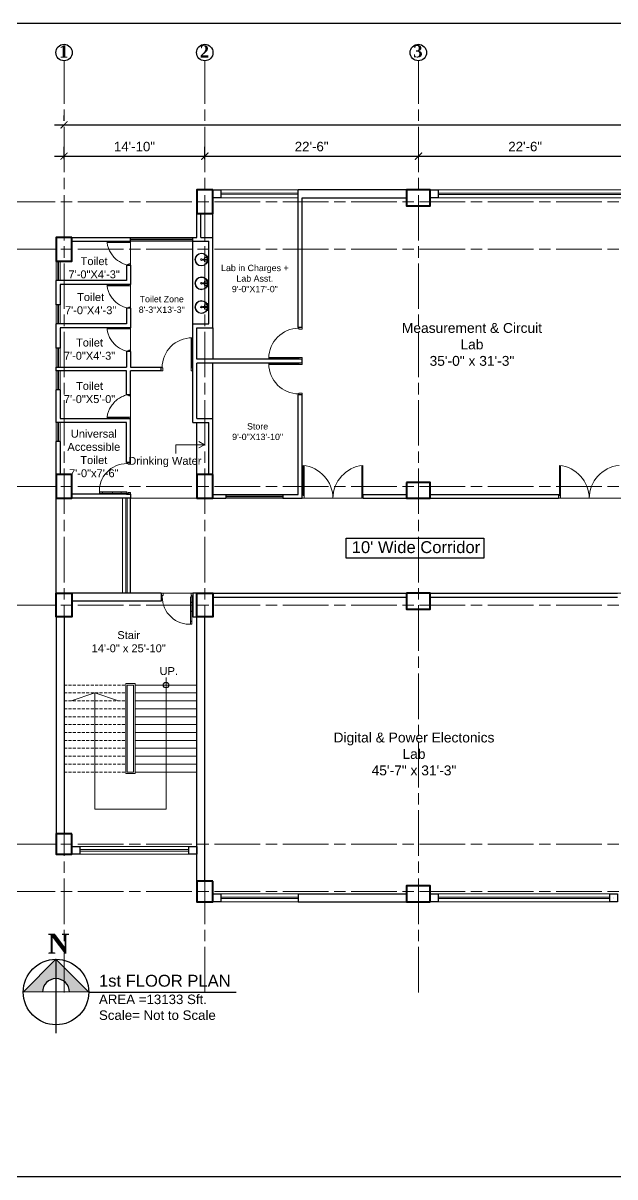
# Model space of a CAD drawing. Header units: inches. Extents: x -12 to 20935469, y -1604 to 24729220.
# Drawn here: x 20924701 to 20925449, y 24721123 to 24722582 of the extents above; entities that cross this region are included whole.
import ezdxf

# ---------------------------------------------------------------- set-up
doc = ezdxf.new("R2010")
doc.units = ezdxf.units.IN
doc.header["$LTSCALE"] = 0.03
doc.header["$MEASUREMENT"] = 0
doc.header["$PDMODE"] = 32
doc.header["$PDSIZE"] = 15
doc.linetypes.add('ACAD_ISO08W100', pattern=[36, 24, -3, 6, -3])
doc.linetypes.add('DASHED2', pattern=[0.375, 0.25, -0.125])
for name, color, linetype, lineweight in [('column', 1, 'Continuous', 40), ('Dim Line', 252, 'Continuous', 13), ('Door', 7, 'Continuous', 18), ('Gas', 21, 'Continuous', 5), ('Glass Line', 252, 'Continuous', 9), ('Grid Line', 252, 'Continuous', 18), ('Low Wall', 7, 'Continuous', 30), ('Main Wall', 7, 'Continuous', 30), ('RAIL', 23, 'Continuous', 13), ('STAIR', 46, 'Continuous', 15), ('TOILET FIXTURE', 142, 'Continuous', 5), ('wind.', 150, 'Continuous', 20)]:
    doc.layers.add(name, color=color, linetype=linetype, lineweight=lineweight)
doc.layers.add('TEXT', color=7, linetype='Continuous')
doc.styles.add('2', font='swisscl.ttf')
doc.styles.add('RomanS', font='arial.ttf', dxfattribs={"height": 12})
doc.styles.get("Standard").update_dxf_attribs({"font": 'timesbd.ttf'})
doc.dimstyles.new('Aec_Arch_I', dxfattribs={"dimscale": 96, "dimtxt": 12, "dimasz": 0.09375, "dimexe": 0.125, "dimexo": 0.125, "dimgap": 0.0625, "dimtad": 1, "dimdec": 0, "dimzin": 3, "dimdsep": 46, "dimlunit": 4, "dimtxsty": 'RomanS', "dimblk1": 'ARCHTICK', "dimblk2": 'ARCHTICK', "dimsah": 1, "dimcen": 0.09375, "dimdle": 0.125, "dimadec": 0, "dimazin": 0, "dimtfac": 0.75, "dimtdec": 0, "dimtmove": 2, "dimatfit": 3, "dimldrblk": 'ARCHTICK', "dimfxl": 1, "dimfrac": 1, "dimtolj": 1, "dimtzin": 0, "dimarcsym": 0})

# ---------------------------------------------------------------- blocks, each defined once
blk = doc.blocks.new('Door_45')
at = {"layer": 'Door'}
for p, q in [((1.5, 5), (1.5, 44)), ((1.5, 40), (2.2, 40)), ((2.2, 40), (2.2, 39.5)), ((2.2, 39.5), (2.7, 39.5)), ((2.7, 39.5), (2.7, 40)), ((2.7, 40), (3.5, 40)), ((3.5, 44), (3.5, 5)), ((1.5, 25.8), (2.2, 25.8)), ((2.2, 25.8), (2.2, 25.3)), ((2.2, 25.3), (2.7, 25.3)), ((2.7, 25.8), (3.5, 25.8)), ((2.7, 25.3), (2.7, 25.8)), ((0, 0), (0, 5)), ((0, 5), (1.5, 5)), ((1.5, 12.6), (2.2, 12.6)), ((3.5, 5), (1.5, 5)), ((1.5, 5), (1.5, 3)), ((1.5, 3), (2.5, 3)), ((2.2, 12.6), (2.2, 13.1)), ((2.2, 13.1), (2.7, 13.1)), ((2.5, 3), (2.5, 0)), ((2.7, 13.1), (2.7, 12.6)), ((2.7, 12.6), (3.5, 12.6)), ((42.5, 3), (42.5, 0)), ((43.5, 3), (42.5, 3)), ((45, 5), (43.5, 5)), ((43.5, 5), (43.5, 3)), ((45, 0), (45, 5)), ((2.5, 0), (0, 0)), ((42.5, 0), (45, 0))]:
    blk.add_line(p, q, dxfattribs=at)
blk.add_arc((4.7, 5.3), 38.8, 359.6233, 94.6685, dxfattribs=at)
blk = doc.blocks.new('$D40')
at = {"layer": 'Door'}
for p, q in [((1, 4), (1, 42)), ((2, 0), (2, 42)), ((1, 5), (0, 5)), ((2, 0), (0, 0)), ((2, 4), (1, 4)), ((39, 4), (38, 4)), ((38, 4), (38, 0)), ((40, 0), (38, 0)), ((40, 5), (39, 5)), ((39, 5), (39, 4))]:
    blk.add_line(p, q, dxfattribs=at)
blk.add_arc((1, 4), 38, 0, 90, dxfattribs=at)
blk = doc.blocks.new('_ArchTick')
at = {"color": 0, "linetype": 'ByBlock', "lineweight": 35, "const_width": 0.15}
blk.add_lwpolyline([(-0.5, -0.5), (0.5, 0.5)], dxfattribs=at)
blk = doc.blocks.new('*D14')
at = {"layer": 'Defpoints', "color": 0, "transparency": 16777216}
for p in [(20831126.3, 24724578.2), (20830948.3, 24724562.3), (20831126.3, 24724562.3)]:
    blk.add_point(p, dxfattribs=at)
at = {"layer": 'Dim Line', "color": 0, "lineweight": -2, "transparency": 16777216}
for p, q in [((20830948.3, 24724574.3), (20830948.3, 24724590.2)), ((20831126.3, 24724574.3), (20831126.3, 24724590.2)), ((20830936.3, 24724578.2), (20831138.3, 24724578.2))]:
    blk.add_line(p, q, dxfattribs=at)
at = {"layer": 'Dim Line', "color": 0, "lineweight": -2, "transparency": 16777216, "xscale": 9, "yscale": 9, "zscale": 9, "rotation": 180}
blk.add_blockref('_ArchTick', (20830948.3, 24724578.2), dxfattribs=at)
at = {"layer": 'Dim Line', "color": 0, "lineweight": -2, "transparency": 16777216, "xscale": 9, "yscale": 9, "zscale": 9}
blk.add_blockref('_ArchTick', (20831126.3, 24724578.2), dxfattribs=at)
at = {"layer": 'Dim Line', "color": 0, "transparency": 16777216, "insert": (20831037.3, 24724590.3), "char_height": 12, "attachment_point": 5, "style": 'RomanS'}
blk.add_mtext('\\A1;14\'-10"', dxfattribs=at)
blk = doc.blocks.new('*D7')
at = {"layer": 'Defpoints', "color": 0, "transparency": 16777216}
for p in [(20831396.3, 24724578.2), (20831396.3, 24724578.2), (20831126.3, 24724562.3)]:
    blk.add_point(p, dxfattribs=at)
at = {"layer": 'Dim Line', "color": 0, "lineweight": -2, "transparency": 16777216}
for p, q in [((20831126.3, 24724574.3), (20831126.3, 24724590.2)), ((20831114.3, 24724578.2), (20831408.3, 24724578.2))]:
    blk.add_line(p, q, dxfattribs=at)
at = {"layer": 'Dim Line', "color": 0, "lineweight": -2, "transparency": 16777216, "xscale": 9, "yscale": 9, "zscale": 9, "rotation": 180}
blk.add_blockref('_ArchTick', (20831126.3, 24724578.2), dxfattribs=at)
at = {"layer": 'Dim Line', "color": 0, "lineweight": -2, "transparency": 16777216, "xscale": 9, "yscale": 9, "zscale": 9}
blk.add_blockref('_ArchTick', (20831396.3, 24724578.2), dxfattribs=at)
at = {"layer": 'Dim Line', "color": 0, "transparency": 16777216, "insert": (20831261.3, 24724590.3), "char_height": 12, "attachment_point": 5, "style": 'RomanS'}
blk.add_mtext('\\A1;22\'-6"', dxfattribs=at)
blk = doc.blocks.new('*D8')
at = {"layer": 'Defpoints', "color": 0, "transparency": 16777216}
for p in [(20831396.3, 24724578.2), (20831666.3, 24724578.2), (20831666.3, 24724578.2)]:
    blk.add_point(p, dxfattribs=at)
at = {"layer": 'Dim Line', "color": 0, "lineweight": -2, "transparency": 16777216}
blk.add_line((20831384.3, 24724578.2), (20831678.3, 24724578.2), dxfattribs=at)
at = {"layer": 'Dim Line', "color": 0, "lineweight": -2, "transparency": 16777216, "xscale": 9, "yscale": 9, "zscale": 9, "rotation": 180}
blk.add_blockref('_ArchTick', (20831396.3, 24724578.2), dxfattribs=at)
at = {"layer": 'Dim Line', "color": 0, "lineweight": -2, "transparency": 16777216, "xscale": 9, "yscale": 9, "zscale": 9}
blk.add_blockref('_ArchTick', (20831666.3, 24724578.2), dxfattribs=at)
at = {"layer": 'Dim Line', "color": 0, "transparency": 16777216, "insert": (20831531.3, 24724590.3), "char_height": 12, "attachment_point": 5, "style": 'RomanS'}
blk.add_mtext('\\A1;22\'-6"', dxfattribs=at)
blk = doc.blocks.new('*D13')
at = {"layer": 'Defpoints', "color": 0, "transparency": 16777216}
for p in [(20830948.3, 24724610.7), (20832951.8, 24724617.8), (20832951.8, 24724610.7)]:
    blk.add_point(p, dxfattribs=at)
at = {"layer": 'Dim Line', "color": 0, "lineweight": -2, "transparency": 16777216}
for p, q in [((20830948.3, 24724622.7), (20830948.3, 24724629.8)), ((20832951.8, 24724622.7), (20832951.8, 24724629.8)), ((20830936.3, 24724617.8), (20832963.8, 24724617.8))]:
    blk.add_line(p, q, dxfattribs=at)
at = {"layer": 'Dim Line', "color": 0, "lineweight": -2, "transparency": 16777216, "xscale": 9, "yscale": 9, "zscale": 9, "rotation": 180}
blk.add_blockref('_ArchTick', (20830948.3, 24724617.8), dxfattribs=at)
at = {"layer": 'Dim Line', "color": 0, "lineweight": -2, "transparency": 16777216, "xscale": 9, "yscale": 9, "zscale": 9}
blk.add_blockref('_ArchTick', (20832951.8, 24724617.8), dxfattribs=at)
at = {"layer": 'Dim Line', "color": 0, "transparency": 16777216, "insert": (20831950, 24724629.9), "char_height": 12, "attachment_point": 5, "style": 'RomanS'}
blk.add_mtext('\\A1;166\'-11"', dxfattribs=at)
blk = doc.blocks.new('sssss-flat-876')
at = {"layer": 'Door', "linetype": 'Continuous', "ltscale": 3}
blk.add_line((3666.5, 84027.2), (3666.5, 84055.7), dxfattribs=at)
at = {"layer": 'Door', "linetype": 'Continuous', "ltscale": 3, "extrusion": (-7.21527e-09, -3.35624e-18, 1), "elevation": 0}
for points in [[(3666.5, 84057.2), (3666.5, 84055.7), (3668.4, 84055.7), (3668.4, 84056.5), (3670.2, 84056.5), (3670.2, 84057.2)], [(3668.4, 84055.7), (3696.2, 84055.7), (3696.2, 84056.5), (3668.4, 84056.5)]]:
    blk.add_lwpolyline(points, close=True, dxfattribs=at)
at = {"layer": 'Door', "linetype": 'Continuous', "ltscale": 3, "flags": 128}
blk.add_lwpolyline([(3670.2, 84027.2, 0.04096), (3675.5, 84028.9, 0.082496), (3684.9, 84034.8, 0.052187), (3689.7, 84040, 0.043988), (3692.9, 84045, 0.036571), (3694.8, 84049.6, 0.034751), (3695.9, 84054.2, 0.011435), (3696.2, 84055.7)], format="xyb", dxfattribs=at)
at = {"layer": 'Door', "linetype": 'Continuous', "ltscale": 3}
blk.add_lwpolyline([(3666.5, 84027.2), (3666.5, 84028.7), (3668.4, 84028.7), (3668.4, 84027.9), (3670.2, 84027.9), (3670.2, 84027.2)], close=True, dxfattribs=at)
blk = doc.blocks.new('7-flat-72')
at = {"layer": 'Glass Line', "color": 8, "ltscale": 20}
for p, q in [((-64478.7, 376960.5), (-64480.3, 376960.5)), ((-64480.3, 376959.5), (-64480.3, 376960.5)), ((-64480.3, 376959.5), (-64480.3, 376960.5)), ((-64478.7, 376959.5), (-64480.3, 376959.5)), ((-64480.3, 376959.1), (-64480.3, 376959.4)), ((-64478.7, 376959.4), (-64480.3, 376959.4)), ((-64478.7, 376959.1), (-64480.3, 376959.1)), ((-64480.2, 376959.4), (-64480.2, 376959.5)), ((-64480.1, 376959.5), (-64480.1, 376960.5)), ((-64479.9, 376959.5), (-64479.9, 376960.5)), ((-64479.5, 376959.5), (-64479.5, 376960.5)), ((-64479.1, 376959.5), (-64479.1, 376960.5)), ((-64478.9, 376959.5), (-64478.9, 376960.5)), ((-64478.9, 376959.4), (-64478.9, 376959.5)), ((-64478.8, 376959.5), (-64478.8, 376960.5)), ((-64478.7, 376959.5), (-64478.7, 376960.5)), ((-64478.7, 376959.1), (-64478.7, 376959.4)), ((-64475.1, 376959.4), (-64476.9, 376959.4)), ((-64476.9, 376959.1), (-64476.9, 376959.4)), ((-64475.1, 376959.1), (-64476.9, 376959.1)), ((-64476.6, 376959.4), (-64476.6, 376966.6)), ((-64475.5, 376966.6), (-64476.6, 376966.6)), ((-64475.5, 376959.4), (-64475.5, 376966.6)), ((-64475.1, 376959.1), (-64475.1, 376959.4)), ((-64473.3, 376960.5), (-64471.7, 376960.5)), ((-64473.3, 376959.5), (-64473.3, 376960.5)), ((-64473.3, 376959.5), (-64473.3, 376960.5)), ((-64473.3, 376959.5), (-64471.7, 376959.5)), ((-64473.3, 376959.1), (-64473.3, 376959.4)), ((-64473.3, 376959.4), (-64471.7, 376959.4)), ((-64473.3, 376959.1), (-64471.7, 376959.1)), ((-64473.1, 376959.5), (-64473.1, 376960.5)), ((-64473.1, 376959.4), (-64473.1, 376959.5)), ((-64472.9, 376959.5), (-64472.9, 376960.5)), ((-64472.5, 376959.5), (-64472.5, 376960.5)), ((-64472.1, 376959.5), (-64472.1, 376960.5)), ((-64471.9, 376959.5), (-64471.9, 376960.5)), ((-64471.9, 376959.4), (-64471.9, 376959.5)), ((-64471.8, 376959.5), (-64471.8, 376960.5)), ((-64471.7, 376959.5), (-64471.7, 376960.5)), ((-64471.7, 376959.1), (-64471.7, 376959.4))]:
    blk.add_line(p, q, dxfattribs=at)
blk.add_circle((-64476, 376968.4, 0), 1.08, dxfattribs=at)
for radius, start, end in [(8.1, 273.8334, 266.1883), (7.55, 274.115, 265.9068)]:
    blk.add_arc((-64476, 376968.4, 0), radius, start, end, dxfattribs=at)
blk = doc.blocks.new('SFSFSFS-flat-72')
at = {"layer": 'TOILET FIXTURE', "ltscale": 0.2}
blk.add_lwpolyline([(-3918.5, -3608.1), (-3918.5, -3602.7), (-3923.9, -3602.7), (-3923.9, -3608.1)], close=True, dxfattribs=at)
at = {"layer": 'TOILET FIXTURE', "ltscale": 20}
blk.add_blockref('7-flat-72', (60554.8, -380567.2), dxfattribs=at)
blk = doc.blocks.new('fff')
at = {"layer": 'Grid Line', "color": 252, "linetype": 'ACAD_ISO08W100', "lineweight": 9, "ltscale": 80, "true_color": 0x939598}
for p, q in [((20830948.3, 24723521.1), (20830948.3, 24724698.8)), ((20831126.3, 24723521.1), (20831126.3, 24724698.8)), ((20831396.3, 24723521.1), (20831396.3, 24724698.8)), ((20833096.9, 24724520.6), (20830726.1, 24724520.6)), ((20833096.9, 24724460.6), (20830726.1, 24724460.6)), ((20833096.9, 24724160.7), (20830726.1, 24724160.7)), ((20833096.9, 24724010.7), (20830726.1, 24724010.7)), ((20833096.9, 24723708.7), (20830726.1, 24723708.7)), ((20833096.9, 24723648.8), (20830726.1, 24723648.8))]:
    blk.add_line(p, q, dxfattribs=at)
at = {"layer": 'Dim Line'}
for base, p1, p2, picture, middle in [((20832951.7523, 24724617.8128), (20830948.3088, 24724610.7482), (20832951.7523, 24724610.7482), '*D13', (20831950.0306, 24724629.9397)), ((20831126.3, 24724578.2), (20830948.3, 24724562.3), (20831126.3, 24724562.3), '*D14', (20831037.3, 24724590.3)), ((20831396.3, 24724578.2), (20831126.3, 24724562.3), (20831396.3, 24724578.2), '*D7', (20831261.3, 24724590.3)), ((20831666.3, 24724578.2), (20831396.3, 24724578.2), (20831666.3, 24724578.2), '*D8', (20831531.3, 24724590.3))]:
    dim = blk.add_linear_dim(base=base, p1=p1, p2=p2, dimstyle='Aec_Arch_I', dxfattribs=at)
    dim.commit()
    dim.dimension.update_dxf_attribs({"geometry": picture, "text_midpoint": middle})

msp = doc.modelspace()

# ---------------------------------------------------------------- hatches: boundary and pattern name
at = {"layer": 'Low Wall'}
h = msp.add_hatch(color=256, dxfattribs=at)
h.paths.add_polyline_path([(20924725.4, 24721356.9), (20924701, 24721356.9), (20924742.4, 24721398.3), (20924742.4, 24721374, 0.414214)])
h.paths.add_polyline_path([(20924742.4, 24721374), (20924742.4, 24721398.3), (20924783.8, 24721356.9), (20924759.4, 24721356.9, 0.414214)])

# ---------------------------------------------------------------- linework, layer by layer
for p, q in [((20925215.5, 24722370.9), (20925215.6, 24722360.9)), ((20924940.5, 24722310.9), (20924940.5, 24722340.9)), ((20924742.6, 24722310.9), (20924742.6, 24722310.9)), ((20924915.5, 24722201.6), (20924915.5, 24722305.9)), ((20924940.5, 24722196.6), (20924940.5, 24722157)), ((20924940.5, 24722082), (20924940.5, 24722152)), ((20924920.5, 24722011), (20924920.5, 24722077)), ((20924831.5, 24721986.2), (20924836.5, 24721986.2)), ((20924742.6, 24721861), (20924742.6, 24721984)), ((20924826.5, 24721981.2), (20924742.6, 24721981)), ((20924836.5, 24721861), (20924836.5, 24721981.2)), ((20924742.4, 24721398.3), (20924742.4, 24721305)), ((20924783.8, 24721356.9), (20924970.4, 24721356.9))]:
    msp.add_line(p, q)
msp.add_lwpolyline([(20925109.3, 24721930.7), (20925283.5, 24721930.7), (20925283.5, 24721905.2), (20925109.3, 24721905.2)], close=True)
msp.add_lwpolyline([(20924783.8, 24721357), (20924701, 24721356.9)])
for centre, radius in [((20924881.5, 24721745), 3.61), ((20924742.4, 24721356.9), 41.4)]:
    msp.add_circle(centre, radius)
at = {"layer": 'column', "lineweight": 40, "ltscale": 20}
for points in [[(20924940.5, 24722370.9), (20924920.5, 24722370.9), (20924920.5, 24722340.9), (20924940.5, 24722340.9)], [(20925185.5, 24722370.9), (20925185.5, 24722350.9), (20925215.5, 24722350.9), (20925215.5, 24722370.9)], [(20924762.6, 24722310.9), (20924742.6, 24722310.9), (20924742.6, 24722280.9), (20924762.6, 24722280.9)], [(20924762.6, 24722011), (20924742.6, 24722011), (20924742.6, 24721981), (20924762.6, 24721981)], [(20924940.5, 24722011), (20924920.5, 24722011), (20924920.5, 24721981), (20924940.5, 24721981)], [(20925185.6, 24722001), (20925185.6, 24721981), (20925215.5, 24721981), (20925215.5, 24722001)], [(20924742.6, 24721861), (20924762.6, 24721861), (20924762.6, 24721831), (20924742.6, 24721831)], [(20924920.5, 24721861), (20924940.5, 24721861), (20924940.5, 24721831), (20924920.5, 24721831)], [(20925185.5, 24721861), (20925185.5, 24721841), (20925215.5, 24721841), (20925215.5, 24721861)], [(20924762.6, 24721557), (20924742.6, 24721557), (20924742.6, 24721531), (20924762.6, 24721531)], [(20924940.5, 24721497), (20924920.5, 24721497), (20924920.5, 24721471), (20924940.5, 24721471)], [(20925215.5, 24721471), (20925215.5, 24721491), (20925185.5, 24721491), (20925185.5, 24721471)]]:
    msp.add_lwpolyline(points, close=True, dxfattribs=at)
at = {"layer": 'Defpoints'}
msp.add_lwpolyline([(20924498, 24722581.7), (20926936.9, 24722581.7), (20926936.9, 24721123.2), (20924498, 24721123.2)], close=True, dxfattribs=at)
at = {"layer": 'Door'}
for p, q in [((20925054.8, 24721984.7), (20925054.8, 24722022.6)), ((20925056.1, 24721981), (20925056.1, 24722022.6)), ((20925128.9, 24721981), (20925128.9, 24722022.6)), ((20925130.2, 24721984.7), (20925130.2, 24722022.6)), ((20925378.8, 24721984.7), (20925378.8, 24722022.6)), ((20925380.1, 24721981), (20925380.1, 24722022.6)), ((20925054.8, 24721986), (20925053.5, 24721986)), ((20925130.2, 24721986), (20925131.5, 24721986)), ((20925378.8, 24721986), (20925377.5, 24721986)), ((20925056.1, 24721981), (20925053.5, 24721981)), ((20925056.1, 24721984.7), (20925054.8, 24721984.7)), ((20925128.9, 24721984.7), (20925130.2, 24721984.7)), ((20925128.9, 24721981), (20925131.5, 24721981)), ((20925380.1, 24721981), (20925377.5, 24721981)), ((20925380.1, 24721984.7), (20925378.8, 24721984.7))]:
    msp.add_line(p, q, dxfattribs=at)
for centre, start, end in [((20925050.3, 24721980.6), 0.5906, 83.7783), ((20925134.8, 24721980.6), 96.2217, 179.4094), ((20925374.3, 24721980.6), 0.5906, 83.7783), ((20925458.8, 24721980.6), 96.2217, 179.4094)]:
    msp.add_arc(centre, 42.3, start, end, dxfattribs=at)
at = {"layer": 'Gas', "color": 0, "lineweight": 5}
for points in [[(20924842.5, 24721747), (20924830.5, 24721747), (20924830.5, 24721633), (20924842.5, 24721633)], [(20924840.5, 24721745), (20924832.5, 24721745), (20924832.5, 24721635), (20924840.5, 24721635)]]:
    msp.add_lwpolyline(points, close=True, dxfattribs=at)
at = {"layer": 'Low Wall', "color": 0}
msp.add_lwpolyline([(20924701, 24721356.9), (20924742.4, 24721398.3), (20924783.8, 24721356.9)], dxfattribs=at)
at = {"layer": 'Low Wall'}
msp.add_arc((20924742.4, 24721356.9), 17, 0, 180, dxfattribs=at)
at = {"layer": 'Main Wall'}
for p, q in [((20924940.5, 24722370.9), (20924950.6, 24722370.9)), ((20924950.6, 24722370.9), (20924950.6, 24722360.8)), ((20925185.5, 24722370.9), (20925048.5, 24722370.9)), ((20925048.5, 24722197), (20925048.5, 24722370.9)), ((20924950.6, 24722360.8), (20924940.5, 24722360.8)), ((20925053.5, 24722360.9), (20925185.5, 24722360.9)), ((20925053.5, 24722197), (20925053.5, 24722360.9)), ((20924920.5, 24722310.9), (20924920.5, 24722340.9)), ((20924925.5, 24722310.9), (20924925.5, 24722340.9)), ((20924762.6, 24722310.9), (20924836.5, 24722310.9)), ((20924836.5, 24722305.9), (20924836.5, 24722310.9)), ((20924915.5, 24722310.9), (20924920.5, 24722310.9)), ((20924915.5, 24722305.9), (20924915.5, 24722310.9)), ((20924925.5, 24722310.9), (20924940.5, 24722310.9)), ((20924940.5, 24722196.6), (20924940.5, 24722310.9)), ((20924762.6, 24722305.9), (20924836.5, 24722305.9)), ((20924915.5, 24722305.9), (20924935.5, 24722305.9)), ((20924935.5, 24722201.6), (20924935.5, 24722305.9)), ((20924831.5, 24722275.9), (20924836.5, 24722275.9)), ((20924831.5, 24722275.9), (20924831.5, 24722256.3)), ((20924831.5, 24722256.3), (20924742.6, 24722256.3)), ((20924742.6, 24722225.6), (20924742.6, 24722256.3)), ((20924836.5, 24722251.3), (20924747.6, 24722251.3)), ((20924747.6, 24722225.6), (20924742.6, 24722225.6)), ((20924831.5, 24722221.3), (20924831.5, 24722201.6)), ((20924836.5, 24722221.3), (20924831.5, 24722221.3)), ((20924831.5, 24722201.6), (20924742.6, 24722201.6)), ((20924742.6, 24722171), (20924742.6, 24722201.6)), ((20924747.6, 24722196.6), (20924747.6, 24722171)), ((20924836.5, 24722196.6), (20924747.6, 24722196.6)), ((20924915.5, 24722147), (20924915.5, 24722201.6)), ((20924915.5, 24722201.6), (20924935.5, 24722201.6)), ((20924920.5, 24722157), (20924920.5, 24722196.6)), ((20924920.5, 24722196.6), (20924940.5, 24722196.6)), ((20925053.5, 24722197), (20925048.5, 24722197)), ((20924747.6, 24722171), (20924742.6, 24722171)), ((20924836.5, 24722166.6), (20924831.5, 24722166.6)), ((20924742.6, 24722147), (20924831.5, 24722147)), ((20924742.6, 24722142), (20924742.6, 24722147)), ((20924875.5, 24722142), (20924875.5, 24722147)), ((20924915.5, 24722077), (20924915.5, 24722147)), ((20925053.5, 24722157), (20924920.5, 24722157)), ((20925053.5, 24722152), (20924920.5, 24722152)), ((20924920.5, 24722082), (20924920.5, 24722152)), ((20925053.5, 24722152), (20925053.5, 24722157)), ((20924831.5, 24722142), (20924742.6, 24722142)), ((20924831.5, 24722112), (20924831.5, 24722142)), ((20924836.5, 24722112), (20924836.5, 24722142)), ((20924875.5, 24722142), (20924836.5, 24722142)), ((20924747.6, 24722118), (20924742.6, 24722118)), ((20924747.6, 24722118), (20924747.6, 24722082)), ((20924836.5, 24722112), (20924831.5, 24722112)), ((20925048.5, 24721986), (20925048.5, 24722112)), ((20925053.5, 24722112), (20925048.5, 24722112)), ((20925053.5, 24721981), (20925053.5, 24722112)), ((20924747.6, 24722082), (20924836.5, 24722082)), ((20924831.5, 24722026.2), (20924831.5, 24722077)), ((20924836.5, 24722026.2), (20924836.5, 24722082)), ((20924915.5, 24722077), (20924935.5, 24722077)), ((20924920.5, 24722082), (20924940.5, 24722082)), ((20924935.5, 24722011), (20924935.5, 24722077)), ((20924940.5, 24722011), (20924940.5, 24722082)), ((20924742.6, 24722011), (20924742.6, 24722053)), ((20924747.6, 24722053), (20924742.6, 24722053)), ((20924836.5, 24722026.2), (20924831.5, 24722026.2)), ((20924836.5, 24721986.2), (20924762.6, 24721986.2)), ((20924836.5, 24721986.2), (20924836.5, 24721981.2)), ((20924940.5, 24721986), (20924957, 24721986)), ((20924957, 24721986), (20924957, 24721981)), ((20925029, 24721986), (20925048.5, 24721986)), ((20925029, 24721986), (20925029, 24721981)), ((20925130.9, 24721981), (20925130.9, 24721986)), ((20925130.9, 24721986), (20925185.6, 24721986)), ((20925215.5, 24721986), (20925377.5, 24721986)), ((20925377.5, 24721986), (20925377.5, 24721981)), ((20924836.5, 24721981.2), (20924762.6, 24721981.2)), ((20924940.5, 24721981), (20924957, 24721981)), ((20925029, 24721981), (20925053.5, 24721981)), ((20925130.9, 24721981), (20925185.6, 24721981)), ((20925215.5, 24721981), (20925377.5, 24721981)), ((20924875.5, 24721861), (20924762.6, 24721861)), ((20924875.5, 24721861), (20924875.5, 24721851)), ((20924920.5, 24721861), (20924915.5, 24721861)), ((20924915.5, 24721861), (20924915.5, 24721831)), ((20924930.5, 24721861), (20924920.5, 24721861)), ((20924875.5, 24721851), (20924762.6, 24721851)), ((20924742.6, 24721831), (20924742.6, 24721557)), ((20924752.6, 24721831), (20924752.6, 24721557)), ((20924915.5, 24721831), (20924920.5, 24721831)), ((20924920.5, 24721531), (20924920.5, 24721831)), ((20924930.5, 24721497), (20924930.5, 24721831)), ((20924920.5, 24721497), (20924920.5, 24721531)), ((20925048.5, 24721481), (20925185.5, 24721481)), ((20925048.5, 24721481), (20925048.5, 24721471)), ((20925048.5, 24721471), (20925185.5, 24721471))]:
    msp.add_line(p, q, dxfattribs=at)
for points in [[(20925215.5, 24722370.9), (20925225.6, 24722370.9), (20925225.6, 24722360.9), (20925215.5, 24722360.9)], [(20924762.6, 24721541), (20924772.6, 24721541), (20924772.6, 24721531), (20924762.6, 24721531)], [(20924910.5, 24721541), (20924920.5, 24721541), (20924920.5, 24721531), (20924910.5, 24721531)], [(20924940.5, 24721481), (20924950.6, 24721481), (20924950.6, 24721471), (20924940.5, 24721471)], [(20925215.5, 24721481), (20925225.6, 24721481), (20925225.6, 24721471), (20925215.5, 24721471)], [(20925442.5, 24721481), (20925452.5, 24721481), (20925452.5, 24721471), (20925442.5, 24721471)]]:
    msp.add_lwpolyline(points, close=True, dxfattribs=at)
for points in [[(20924836.5, 24722275.9), (20924836.5, 24722251.3)], [(20924747.6, 24722251.3), (20924747.6, 24722225.6)], [(20924836.5, 24722221.3), (20924836.5, 24722196.6)], [(20924831.5, 24722166.6), (20924831.5, 24722147)], [(20924836.5, 24722166.6), (20924836.5, 24722147)], [(20924836.5, 24722147), (20924875.5, 24722147)], [(20924831.5, 24722077), (20924742.6, 24722077), (20924742.6, 24722118)], [(20924747.6, 24722053), (20924747.6, 24722011)], [(20924940.5, 24721861), (20925185.5, 24721861)], [(20924940.5, 24721856), (20925185.5, 24721856)], [(20925215.5, 24721861), (20925452.5, 24721861)], [(20925215.5, 24721856), (20925452.5, 24721856)]]:
    msp.add_lwpolyline(points, dxfattribs=at)
at = {"layer": 'RAIL', "lineweight": 9}
for p, q in [((20924881.5, 24721754.7), (20924881.5, 24721588)), ((20924791.5, 24721735), (20924761.5, 24721725)), ((20924791.5, 24721588), (20924791.5, 24721735)), ((20924821.5, 24721725), (20924791.5, 24721735)), ((20924920.5, 24721725), (20924842.5, 24721725)), ((20924881.5, 24721588), (20924791.5, 24721588))]:
    msp.add_line(p, q, dxfattribs=at)
at = {"layer": 'STAIR', "color": 253, "lineweight": 5}
for p, q in [((20924930.2, 24722048.7), (20924893.9, 24722048.7)), ((20924893.9, 24722048.7), (20924893.9, 24722037.5)), ((20924930.2, 24722048.7), (20924922.8, 24722052.7)), ((20924930.2, 24722048.7), (20924922.8, 24722044.7))]:
    msp.add_line(p, q, dxfattribs=at)
at = {"layer": 'STAIR', "color": 32, "linetype": 'DASHED2', "lineweight": 5, "ltscale": 500}
for p, q in [((20924752.6, 24721745), (20924830.5, 24721745)), ((20924752.6, 24721735), (20924830.5, 24721735)), ((20924752.6, 24721725), (20924830.5, 24721725)), ((20924752.6, 24721715), (20924830.5, 24721715)), ((20924752.6, 24721705), (20924830.5, 24721705)), ((20924752.6, 24721695), (20924830.5, 24721695)), ((20924752.6, 24721685), (20924830.5, 24721685)), ((20924752.6, 24721675), (20924830.5, 24721675)), ((20924752.6, 24721665), (20924830.5, 24721665)), ((20924752.6, 24721655), (20924830.5, 24721655)), ((20924752.6, 24721645), (20924830.5, 24721645)), ((20924752.6, 24721635), (20924830.5, 24721635))]:
    msp.add_line(p, q, dxfattribs=at)
at = {"layer": 'STAIR', "color": 32, "lineweight": 5}
for p, q in [((20924842.5, 24721745), (20924920.5, 24721745)), ((20924842.5, 24721735), (20924920.5, 24721735)), ((20924860.5, 24721725), (20924920.5, 24721725)), ((20924842.5, 24721715), (20924920.5, 24721715)), ((20924842.5, 24721705), (20924920.5, 24721705)), ((20924842.5, 24721695), (20924920.5, 24721695)), ((20924842.5, 24721685), (20924920.5, 24721685)), ((20924842.5, 24721675), (20924920.5, 24721675)), ((20924842.5, 24721665), (20924920.5, 24721665)), ((20924842.5, 24721655), (20924920.5, 24721655)), ((20924842.5, 24721645), (20924920.5, 24721645)), ((20924842.5, 24721635), (20924920.5, 24721635))]:
    msp.add_line(p, q, dxfattribs=at)
at = {"layer": 'TEXT'}
for centre in [(20924752.6, 24722544.5), (20924930.5, 24722544.5), (20925200.5, 24722544.5)]:
    msp.add_circle(centre, 10.4, dxfattribs=at)
at = {"layer": 'wind.', "lineweight": 5}
for p, q in [((20925048.5, 24722370.9), (20924950.6, 24722370.9)), ((20924950.6, 24722366.8), (20925048.5, 24722366.9)), ((20924950.6, 24722364.8), (20925048.5, 24722364.9)), ((20925215.5, 24722366.9), (20925215.5, 24722366.9)), ((20925215.5, 24722364.9), (20925215.5, 24722364.9)), ((20925225.6, 24722370.9), (20925470.5, 24722370.9)), ((20925225.6, 24722366.9), (20925470.5, 24722366.9)), ((20925225.6, 24722364.9), (20925470.5, 24722364.9)), ((20924950.6, 24722360.8), (20925048.5, 24722360.9)), ((20925225.6, 24722360.9), (20925470.5, 24722360.9)), ((20924836.5, 24722310.9), (20924915.5, 24722310.9)), ((20924836.5, 24722308.9), (20924915.5, 24722308.9)), ((20924836.5, 24722307.9), (20924915.5, 24722307.9)), ((20924836.5, 24722305.9), (20924915.5, 24722305.9)), ((20924742.6, 24722256.2), (20924742.6, 24722280.9)), ((20924744.6, 24722256.2), (20924744.6, 24722280.9)), ((20924745.6, 24722256.2), (20924745.6, 24722280.9)), ((20924747.6, 24722256.2), (20924747.6, 24722280.9)), ((20924742.6, 24722201.6), (20924742.6, 24722225.6)), ((20924744.6, 24722201.6), (20924744.6, 24722225.6)), ((20924745.6, 24722201.6), (20924745.6, 24722225.6)), ((20924747.6, 24722201.6), (20924747.6, 24722225.6)), ((20924742.6, 24722147), (20924742.6, 24722171)), ((20924744.6, 24722147), (20924744.6, 24722171)), ((20924745.6, 24722147), (20924745.6, 24722171)), ((20924747.6, 24722147), (20924747.6, 24722171)), ((20924742.6, 24722118), (20924742.6, 24722142)), ((20924744.6, 24722118), (20924744.6, 24722142)), ((20924745.6, 24722118), (20924745.6, 24722142)), ((20924747.6, 24722118), (20924747.6, 24722142)), ((20924742.6, 24722053), (20924742.6, 24722077)), ((20924744.6, 24722053), (20924744.6, 24722077)), ((20924745.6, 24722053), (20924745.6, 24722077)), ((20924747.6, 24722053), (20924747.6, 24722077)), ((20924957, 24721986), (20925029, 24721986)), ((20924826.5, 24721861), (20924826.5, 24721981.2)), ((20924830.5, 24721861), (20924830.5, 24721981.2)), ((20924832.5, 24721861), (20924832.5, 24721981.2)), ((20924957, 24721984), (20925029, 24721984)), ((20924957, 24721983), (20925029, 24721983)), ((20924957, 24721981), (20925043, 24721981)), ((20924767.6, 24721541), (20924915.5, 24721541)), ((20924772.6, 24721537), (20924910.5, 24721537)), ((20924772.6, 24721535), (20924910.5, 24721535)), ((20924767.6, 24721531), (20924915.5, 24721531)), ((20924950.6, 24721481), (20925048.5, 24721481)), ((20924950.6, 24721477), (20925048.5, 24721477)), ((20924950.6, 24721475), (20925048.5, 24721475)), ((20925225.6, 24721481), (20925442.5, 24721481)), ((20925225.6, 24721477), (20925442.5, 24721477)), ((20925225.6, 24721475), (20925442.5, 24721475)), ((20924950.6, 24721471), (20925048.5, 24721471)), ((20925225.6, 24721471), (20925442.5, 24721471))]:
    msp.add_line(p, q, dxfattribs=at)
at = {"layer": 'wind.'}
for p, q in [((20925215.5, 24722366.9), (20925215.5, 24722366.9)), ((20925215.5, 24722366.9), (20925215.5, 24722366.9)), ((20925215.5, 24722364.9), (20925215.5, 24722364.9)), ((20925215.5, 24722364.9), (20925215.5, 24722364.9)), ((20925215.5, 24721477), (20925215.5, 24721477)), ((20925215.5, 24721475), (20925215.5, 24721475)), ((20925447.5, 24721477), (20925447.5, 24721477)), ((20925447.5, 24721475), (20925447.5, 24721475))]:
    msp.add_line(p, q, dxfattribs=at)
at = {"layer": 'wind.', "lineweight": 5}
msp.add_lwpolyline([(20924836.5, 24721981.2), (20925658.5, 24721981), (20925658.5, 24722296), (20925838, 24722296), (20925838, 24721981), (20926672, 24721981), (20926672, 24721861), (20925838, 24721861), (20925838, 24721726), (20925482.5, 24721726), (20925482.5, 24721861), (20924836.5, 24721861), (20924836.6, 24721981.2)], dxfattribs=at)

# ---------------------------------------------------------------- block references
msp.add_blockref('fff', (93804.3, -2164.7))
at = {"layer": 'Door', "ltscale": 20, "xscale": -1}
for p in [(20928503.1, 24638248.7), (20928503.1, 24638194.1), (20928503.1, 24638139.4)]:
    msp.add_blockref('sssss-flat-876', p, dxfattribs=at)
at = {"layer": 'Door', "rotation": 90.00000000000001}
msp.add_blockref('$D40', (20925053.5, 24722157), dxfattribs=at)
at = {"layer": 'Door', "xscale": -1}
msp.add_blockref('$D40', (20924915.5, 24722142), dxfattribs=at)
at = {"layer": 'Door', "xscale": -1, "rotation": 90}
msp.add_blockref('$D40', (20925053.5, 24722152), dxfattribs=at)
at = {"layer": 'Door', "ltscale": 20, "rotation": 180}
msp.add_blockref('sssss-flat-876', (20928503.1, 24806139.2), dxfattribs=at)
at = {"layer": 'Door', "color": 250, "ltscale": 20, "xscale": 0.8888888888759539, "yscale": 0.8888888888759539, "zscale": 0.8888888888759539}
for p, rotation in [((20924836.5, 24721986.2), 90.00000000000001), ((20924915.5, 24721861), 180)]:
    msp.add_blockref('Door_45', p, dxfattribs=dict(at, rotation=rotation))
at = {"layer": 'TOILET FIXTURE', "ltscale": 20, "rotation": 90.00000000000001}
for p in [(20921327.4, 24726204), (20921327.4, 24726174), (20921327.4, 24726144)]:
    msp.add_blockref('SFSFSFS-flat-72', p, dxfattribs=at)

# ---------------------------------------------------------------- texts
msp.add_text('N', height=25.2).set_placement((20924731.8, 24721405.4))
at = {"layer": 'TEXT', "char_height": 15.44, "width": 227.458, "attachment_point": 8, "rotation": 0}
for s, insert in [('\\A1;1', (20924752.1, 24722538.2)), ('\\A1;2', (20924930, 24722538.2)), ('\\A1;3', (20925200, 24722538.2))]:
    msp.add_mtext(s, dxfattribs=dict(at, insert=insert))
at = {"layer": 'TEXT', "color": 30, "lineweight": 5, "ltscale": 20, "attachment_point": 2, "style": '2'}
for s, width, gutter_width, insert, char_height in [('{\\fArial|b0|i0|c0|p34;\\C0;Toilet \\P7\'-0"X4\'-3"}', 104.76, 0.5, (20924790.6, 24722285.8), 10), ('{\\fArial|b0|i0|c0|p34;\\C0;Lab in Charges + Lab Asst. \\P9\'-0"X17\'-0"}', 104.76, 0.5, (20924993.8, 24722276.2), 8), ('{\\fArial|b0|i0|c0|p34;\\C0;Toilet \\P7\'-0"X4\'-3"}', 104.76, 0.5, (20924786.2, 24722240.4), 10), ('{\\fArial|b0|i0|c0|p34;\\C0;Toilet Zone\\P8\'-3"X13\'-3"}', 104.76, 0.5, (20924876.1, 24722236.8), 8), ('\\pxsm1;{\\fArial|b0|i0|c0|p34;\\C0;Measurement & Circuit \\PLab\\P35\'-0" x 31\'-3" }', 235.592, 0.75, (20925268.3, 24722202.6), 12.476), ('{\\fArial|b0|i0|c0|p34;\\C0;Toilet \\P7\'-0"X4\'-3"}', 104.76, 0.5, (20924784.8, 24722182.9), 10), ('{\\fArial|b0|i0|c0|p34;\\C0;Toilet \\P7\'-0"X5\'-0"}', 104.76, 0.5, (20924784.8, 24722128.1), 10), ('{\\fArial|b0|i0|c0|p34;\\C0;Store\\P9\'-0"X13\'-10"}', 104.76, 0.5, (20924997.3, 24722076), 8), ('{\\fArial|b0|i0|c0|p34;\\C0;Universal Accessible Toilet\\P7\'-0"x7\'-6"}', 89.095, 0.35, (20924790.2, 24722067.7), 10), ('\\pxsm1;{\\fArial|b0|i0|c0|p34;\\C0;Drinking Water }', 88.563, 0.282, (20924880.1, 24722033.4), 10), ("\\pxsm1,qc;{\\fArial|b0|i0|c0|p34;\\C0;10' Wide Corridor}", 227.89, 0.75, (20925197.5, 24721926.8), 15), ('\\pxsm1;{\\fArial|b0|i0|c0|p34;\\C0;Stair\\P14\'-0" x 25\'-10"  }', 114.807, 0.282, (20924834.3, 24721813.1), 10), ('{\\fArial|b0|i0|c0|p34;\\C0;UP.}', 104.76, 0.5, (20924885, 24721767.7), 10), ('\\pxsm1;{\\fArial|b0|i0|c0|p34;\\C0;Digital & Power Electonics Lab\\P45\'-7" x 31\'-3" }', 222.761, 0.75, (20925195, 24721684.9), 12.476), ('\\A1;\\pxql;{\\fArial|b0|i0|c0|p34;\\C0;1st FLOOR PLAN\\P\\H0.8x;AREA =13133 Sft.\\PScale= \\H1x;Not to Scale}', 640.124, 0.5, (20925116.8, 24721378.7), 15)]:
    msp.add_mtext_dynamic_manual_height_columns(s, width=width, gutter_width=gutter_width, heights=[0], dxfattribs=dict(at, insert=insert, char_height=char_height))

doc.saveas('drawing.dxf')
